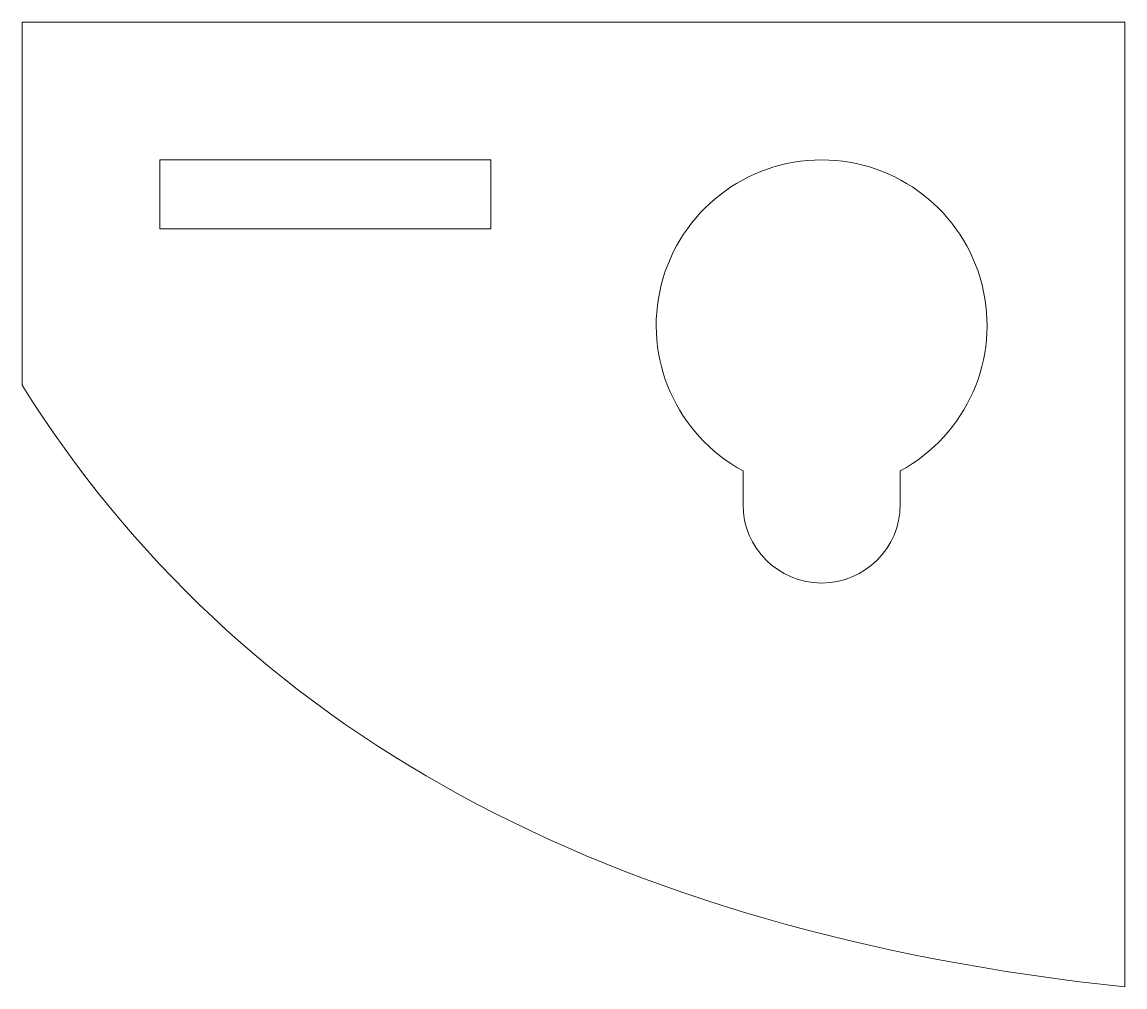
# Model space of a CAD drawing. Header units: millimetres. Extents: x -20 to 20, y -17.5 to 17.5.
import ezdxf

# ---------------------------------------------------------------- set-up
doc = ezdxf.new("R2010")
doc.units = ezdxf.units.MM

msp = doc.modelspace()

# ---------------------------------------------------------------- linework, layer by layer
at = {"color": 7, "linetype": 'Continuous', "lineweight": 15}
for p, q in [((20, 17.5), (-20, 17.5)), ((-20, 17.5), (-20, 4.333)), ((20, -17.5), (20, 17.5)), ((-3, 12.5), (-15, 12.5)), ((-15, 12.5), (-15, 10)), ((-3, 10), (-3, 12.5)), ((-15, 10), (-3, 10)), ((6.15, 1.22), (6.15, 0)), ((11.85, 0), (11.85, 1.22))]:
    msp.add_line(p, q, dxfattribs=at)
for centre, radius, start, end in [((9, 6.5), 6, 298.3594, 241.6406), ((9, 0), 2.85, 180, 0)]:
    msp.add_arc(centre, radius, start, end, dxfattribs=at)
msp.add_open_spline([(20, -17.5), (1.186, -15.497), (-12.147, -8.22), (-20, 4.333)], degree=3, dxfattribs=at)

doc.saveas('drawing.dxf')
